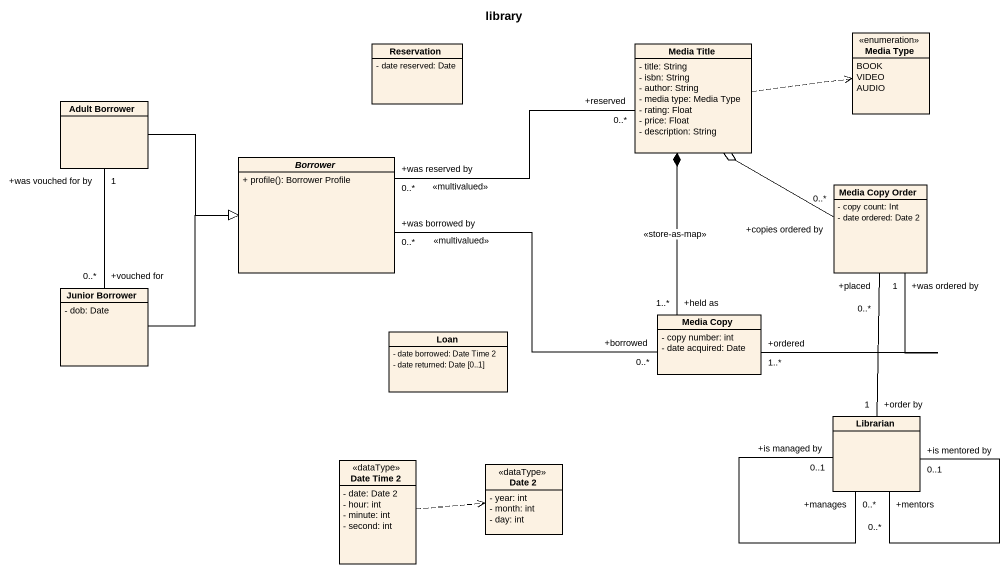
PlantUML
@startuml
title library
hide circle
hide empty members
skinparam classAttributeIconSize 0
class Reservation {
  - date reserved: Date
}
class "Media Title" as Media_Title {
  - title: String
  - isbn: String
  - author: String
  - media type: Media Type
  - rating: Float
  - price: Float
  - description: String
}
enum "Media Type" as Media_Type {
  BOOK
  VIDEO
  AUDIO
}
class "Adult Borrower" as Adult_Borrower
abstract class Borrower {
  + profile(): Borrower Profile
}
class "Media Copy Order" as Media_Copy_Order {
  - copy count: Int
  - date ordered: Date 2
}
class "Junior Borrower" as Junior_Borrower {
  - dob: Date
}
class "Media Copy" as Media_Copy {
  - copy number: int
  - date acquired: Date
}
class Loan {
  - date borrowed: Date Time 2
  - date returned: Date [0..1]
}
class Librarian
class "Date Time 2" as Date_Time_2 <<dataType>> {
  - date: Date 2
  - hour: int
  - minute: int
  - second: int
}
class "Date 2" as Date_2 <<dataType>> {
  - year: int
  - month: int
  - day: int
}
Media_Title .right.> Media_Type
Media_Title o-- "+copies ordered by\n0..*" Media_Copy_Order
Adult_Borrower -right-|> Borrower
Adult_Borrower "+was vouched for by\n1" -- "+vouched for\n0..*" Junior_Borrower
Borrower "+was reserved by\n0..*" -right- "+reserved\n0..*" Media_Title : <<multivalued>>
Borrower "+was borrowed by\n0..*" -right- "+borrowed\n0..*" Media_Copy : <<multivalued>>
Media_Copy_Order "+was ordered by\n1" -- "+ordered\n1..*" Media_Copy
Junior_Borrower -right-|> Borrower
Media_Copy "+held as\n1..*" -up-* Media_Title : <<store-as-map>>
Librarian "+order by\n1" -up- "+placed\n0..*" Media_Copy_Order
Librarian "+is managed by\n0..1" -- "+manages\n0..*" Librarian
Librarian "+mentors\n0..*" -- "+is mentored by\n0..1" Librarian
Date_Time_2 .right.> Date_2
@enduml
